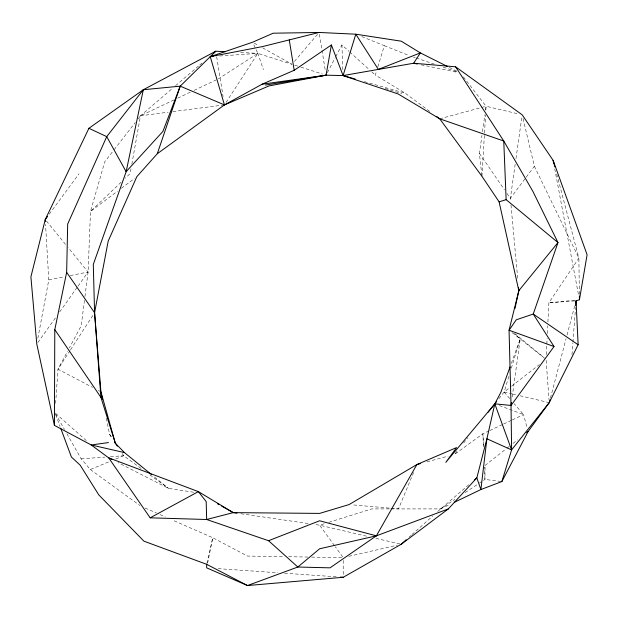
<?xml version="1.0" encoding="UTF-8"?>
<svg xmlns="http://www.w3.org/2000/svg" width="618" height="618" viewBox="0 0 618 618"><rect width="100%" height="100%" fill="white"/><g stroke="black" fill="none" stroke-linecap="round" stroke-linejoin="round"><path stroke-width="0.46" stroke-dasharray="3.09 2.32" d="M485.045 467.301L484.952 479.437L482.573 481.02M84.952 296.54L88.088 272.02L90.498 211.449L104.774 161.746L113.557 150.452M546.304 354.585L546.775 344.998M546.83 344.041L547.115 338.293M547.347 333.496L547.733 325.833M547.919 321.993L548.877 302.82L578.873 258.115L556.579 173.426M481.947 176.3L485.57 114.886M485.856 110.089L486.08 106.25L463.268 76.74M55.628 403.322L57.984 369.201L67.547 351.318M571.99 354.608L572.863 343.083M572.932 342.117L575.543 307.532M84.465 300.309L81.213 325.771L69.37 347.911M512.206 396.903L520.202 338.934L514.57 333.766M481.839 175.35L479.413 153.418L481.947 135.489M482.48 131.719L484.883 114.739M485.547 110.019L486.08 106.25L518.463 113.921M515.196 164.172L510.368 198.355L510.63 201.213M515.999 158.478L521.762 117.652M131.001 168.845L130.151 173.581L125.284 178.231M131.843 164.11L140.479 115.798L172.646 88.212M37.845 338.386L48.791 279.908L45.539 224.357M207.609 563.152L212.77 537.753L172.322 519.985M206.868 563.4L212.77 537.753L247.509 556.069L283.871 556.656M550.46 398.023L566.057 338.764M567.03 335.064L574.833 305.439M498.896 398.672L504.133 392.013L509.116 375.543M511.333 368.22L520.202 338.934L509.804 330.808M429.765 111.418L405.223 93.21L375.319 75.056L376.447 71.387M377.853 66.798L384.319 45.678L361.144 36.354M511.364 363.338L520.202 338.934L545.323 358.795M413.573 472.538L398.486 508.915L351.951 504.813M327.385 72.661L335.311 57.536M335.752 56.694L341.909 44.936L349.015 51.34M226.01 102.488L257.845 53.38L252.986 43.075M70.004 350.645L57.984 369.201L92.499 387.362M70.529 349.842L93.534 314.353M37.899 342.48L56.3 316.648M59.645 311.951L77.489 286.891M78.046 286.111L88.088 272.02L68.181 247.64M49.262 214.137L79.019 173.805M523.052 118.54L534.369 166.242L510.368 198.355L506.567 192.839M114.137 149.695L135.211 122.58M138.138 118.811L140.479 115.798L174.237 99.799M455.18 453.62L456.98 451.356M463.593 443.06L467.795 437.783M294.423 61.391L317.853 33.905M121.105 182.217L90.498 211.449L117.52 191.178M409.062 537.204L411.209 535.281M411.928 534.632L432.693 515.984M437.706 511.488L468.846 484.713M175.574 85.701L198.965 65.639M199.699 65.014L201.893 63.129M485.06 465.439L506.196 448.792M506.953 448.197L509.217 446.412M512.994 443.438L517.521 439.869M509.765 398.571L504.133 392.013L510.87 386.768M511.619 386.188L539.329 364.628M121.383 188.281L134.515 178.432M455.342 453.821L482.867 433.79L488.923 430.931M390.839 508.915L440.572 508.915L454.84 499.437M465.138 492.6L478.61 483.647M479.406 483.121L481.785 481.546M262.635 47.849L291.959 64.28L257.845 53.38L218.386 78.88M440.572 508.915L450.004 504.381M177.698 98.162L190.684 92.005M194.145 90.367L217.521 79.289M489.788 430.522L502.774 424.396M503.639 423.987L511.426 420.317M512.291 419.908L523.546 414.593L527.131 427.98M66.898 433.728L81.197 458.85L90.328 469.518L109.61 461.546M115.744 459.004L123.639 455.744L141.414 468.683M324.195 523.77L319.622 525.192L314.879 524.504M328.761 522.341L371.712 508.915L389.881 508.915M439.73 118.818L486.08 106.25M426.999 461.824L448.143 456.115M348.815 556.324L397.444 545.138M48.791 279.908L63.762 276.903M70.313 275.589L88.088 272.02M140.479 115.798L168.15 112.206M172.916 111.588L223.492 105.029M574.663 300.24L548.877 302.82L576.053 300.804M81.197 458.85L104.774 457.127M110.437 456.71L123.639 455.744L122.07 453.365L123.639 455.744M219.761 56.006L257.845 53.38L263.407 69.656M288.66 556.733L307.795 557.042M311.626 557.104L343.206 557.614L335.342 546.806M240.641 52.491L257.845 53.38M218.2 568.653L277.83 572.77M284.558 573.234L336.501 576.818M500.92 481.453L484.952 479.437L484.388 467.077M240.85 513.736L309.185 523.678M193.643 492.237L168.475 488.382L118.069 462.635M421.105 64.797L457.544 72.368M366.497 536.161L319.622 525.192L334.786 546.034M375.868 538.355L401.182 544.28M504.133 392.013L511.65 393.79M512.592 394.006L516.347 394.894M520.109 395.783L549.24 402.65M364.411 81.63L405.223 93.21M385.215 88.528L401.708 93.596M294.647 65.137L300.031 66.86M300.935 67.146L322.472 74.036M413.488 57.08L415.288 57.69M416.192 57.999L434.215 64.102M443.23 67.153L457.644 72.036M499.313 405.524L523.546 414.593L514.153 403.67M384.319 45.678L409 55.512M145.06 508.011L156.493 513.033M160.008 514.578L165.284 516.895M449.286 67.408L456.941 71.248M98.393 390.46L100.919 391.797M254.253 43.16L258.44 45.508M90.328 469.518L139.884 505.516M149.919 474.879L168.475 488.382L152.816 475.644M514.817 333.573L543.832 357.536M55.69 413.427L86.968 441.19M349.726 51.982L368.923 69.286M371.766 71.85L375.319 75.056M46.458 221.043L65.763 244.682M479.413 153.418L504.396 189.68M106.296 418.231L109.571 434.292L112.175 438.262M109.571 434.292L111.974 438.023M55.45 413.635L64.511 429.541M534.369 166.242L578.873 258.115L579.375 295.025M55.643 414.601L60.008 426.343M554.755 168.93L578.548 295.018M319.39 34.353L325.447 71.387M216.679 56.771L223.098 96.57M510.978 205.014L517.861 280.209M546.134 360.34L549.031 399.769M483.662 445.3L482.867 433.79L483.515 448.058M341.909 44.936L342.859 69.834M343.206 560.426L343.229 575.412"/><path stroke-width="0.93" d="M225.346 51.711L215.782 51.217L143.314 89.734L106.729 136.64L67.686 224.025L66.651 272.314L54.793 329.626L54.423 425.377L91.232 444.975L108.668 457.838L112.09 459.583M54.5 423.577L54.423 425.377L36.786 344.048L30.9 276.833L45.253 219.568L88.915 128.305L143.314 89.734L180.224 86.157L224.442 104.906L268.969 85.941L326.065 75.18L343.083 75.581L413.635 63.237L455.597 66.806L522.171 114.801L553.149 160.402L587.1 254.74L579.437 299.761L576.053 300.804L575.567 302.658M575.69 305.609L576.053 300.804L578.131 344.759L549.24 402.65L528.089 431.549L501.855 481.569L480.889 489.541L454.3 502.318M501.855 481.569L511.588 449.889L511.032 405.454L511.426 402.604M265.539 85.075L326.065 75.18L331.387 44.975L294.199 70.29L262.109 84.21L224.442 104.906L157.296 153.72L136.833 176.694L108.181 241.136L94.577 312.739L100.919 397.374L115.334 443.253L124.481 452.6L151.325 474.431M143.314 89.734L126.142 171.711L93.295 264.442L94.577 312.739L100.919 391.797L102.457 399.344M514.987 308.421L518.819 290.676L518.556 287.826M510.051 366.953L500.881 392.252L494.817 403.848L486.899 438.772L476.826 477.892L448.344 508.915L401.182 544.28L343.229 577.282L247.509 585.547L206.659 567.857L206.659 564.311L143.924 541.167L98.756 494.848L80.17 465.161L71.418 457.05L60.68 428.15M455.597 66.806L503.755 141.012L532.894 191.379L557.977 242.557L518.819 290.676L509.062 330.228L511.032 405.454L494.817 403.848L445.802 462.38L456.571 447.586L416.887 464.551L349.1 504.566L319.622 513.404L233.256 512.631L206.659 519.499L150.182 517.83L108.668 457.838L198.363 491.619L233.256 512.631L237.049 513.187M549.974 399.877L549.24 402.65L511.588 449.889L486.899 438.772L480.889 489.541L476.826 477.892L474.647 479.753M157.296 153.72L180.224 86.157L215.782 51.217L213.589 53.094M180.224 86.157L162.913 131.395L126.142 171.711L106.729 136.64L88.915 128.305M206.659 564.311L247.509 585.547L297.822 567.023L330.035 567.842L376.362 535.837L416.887 464.551L420.564 463.562M511.032 405.454L554.029 346.528L533.241 314.06L557.977 242.557L506.142 199.66L503.755 141.012L439.73 118.818L398.193 93.99L343.083 75.581L331.387 44.975M47.547 216.462L45.253 219.568L45.369 221.483M488.212 412.144L496.563 401.63M401.182 544.28L406.196 539.777M526.582 432.739L528.089 431.549M150.182 517.83L198.363 491.619L206.188 501.584L206.659 519.499L268.552 540.711L297.822 567.023L319.622 548.776L376.362 535.837L448.344 508.915M268.552 540.711L319.622 520.773L376.362 535.837M436.663 116.539L439.73 118.818L481.947 176.3L499.105 201.839L506.142 199.66M224.442 104.906L210.244 56.663L262.557 46.574L319.081 32.453L355.798 34.199L401.236 41.182L420.364 52.901L447.586 66.551M262.109 84.21L326.065 75.18M108.444 442.581L91.232 444.975L124.481 452.6M213.102 56.462L210.244 56.663L252.577 42.217L273.125 33.21L319.081 32.453M340.348 577.081L343.229 577.282M417.366 64.017L413.635 63.237L420.364 52.901L378.355 69.409L355.798 34.199L343.083 75.581L355.141 79.004M554.029 346.528L509.062 330.228L516.269 319.8L533.241 314.06L578.131 344.759M217.443 503.732L219.104 504.667M221.607 506.072L233.256 512.631M66.651 272.314L94.577 312.739M54.793 329.626L100.919 397.374M114.778 442.233L117.381 446.211M494.817 403.848L511.588 449.889M100.919 391.797L115.334 443.253M554.864 166.914L553.149 160.402L553.682 163.245M499.105 201.839L518.819 290.676M289.27 39.961L294.199 70.29M579.39 295.976L579.437 299.761"/></g></svg>
